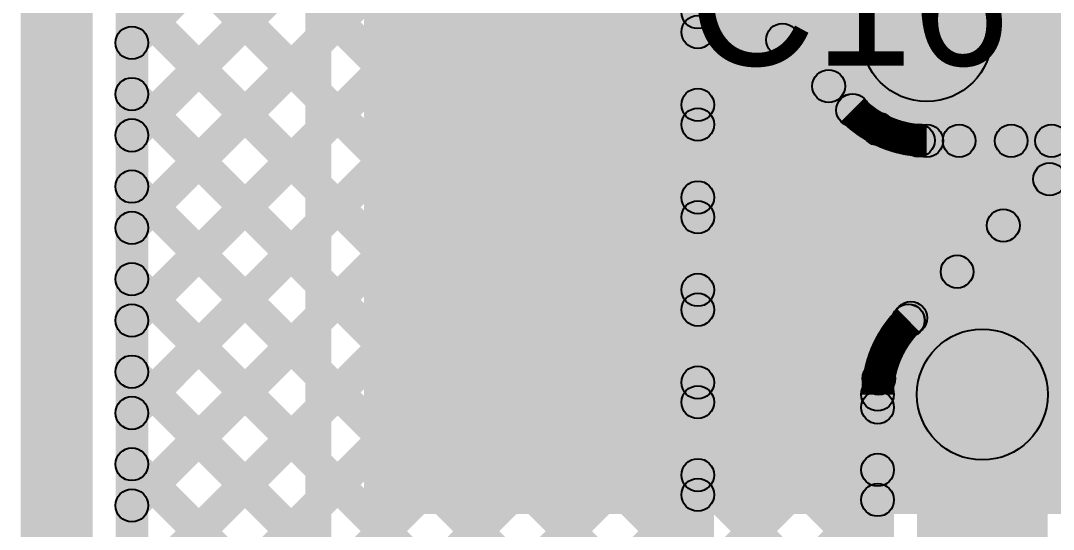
# Model space of a CAD drawing. Header units: millimetres. Extents: x -0.08 to 5.25, y -0.08 to 2.73.
# Drawn here: x 0.641 to 0.9567, y 1.1803 to 1.3357 of the extents above; entities that cross this region are included whole.
import ezdxf

# ---------------------------------------------------------------- set-up
doc = ezdxf.new("R2010")
doc.units = ezdxf.units.MM
doc.header["$MEASUREMENT"] = 0
for name, color, linetype in [('BottomLayer', 5, 'Continuous'), ('TopLayer', 1, 'Continuous'), ('TopOverlay', 2, 'Continuous')]:
    doc.layers.add(name, color=color, linetype=linetype)

msp = doc.modelspace()

# ---------------------------------------------------------------- hatches: boundary and pattern name
at = {"layer": 'BottomLayer'}
for points in [[(0.663, 0.70674), (0.641, 0.70674), (0.641, 1.646), (0.663, 1.646)], [(0.68, 0.71627), (0.67, 0.71627), (0.67, 1.42375), (0.68, 1.42375)], [(0.83586, 1.38486), (0.86414, 1.41314), (0.93214, 1.34514), (0.90386, 1.31686)], [(0.67146, 1.3946), (0.67854, 1.40168), (0.90654, 1.17368), (0.89946, 1.1666)], [(0.79267, 1.38653), (0.79975, 1.3936), (0.93081, 1.26254), (0.92374, 1.25546)], [(0.67854, 1.32541), (0.67146, 1.33249), (0.71886, 1.37988), (0.72593, 1.37281)], [(0.82386, 1.37281), (0.83094, 1.37988), (0.89888, 1.31194), (0.89181, 1.30486)], [(0.67854, 1.21228), (0.67146, 1.21935), (0.82793, 1.37581), (0.835, 1.36874)], [(0.67146, 1.36632), (0.67854, 1.37339), (0.90654, 1.14539), (0.89946, 1.13832)], [(0.67854, 1.29713), (0.67146, 1.3042), (0.733, 1.36574), (0.74008, 1.35867)], [(0.79198, 1.35894), (0.79905, 1.36601), (0.91667, 1.24839), (0.9096, 1.24132)], [(0.67854, 1.18399), (0.67146, 1.19106), (0.84207, 1.36167), (0.84914, 1.3546)], [(0.84446, 1.35221), (0.85154, 1.35928), (0.89888, 1.31194), (0.89181, 1.30486)], [(0.853, 0.54327), (0.843, 0.54327), (0.843, 1.35575), (0.853, 1.35575)], [(0.67854, 1.26885), (0.67146, 1.27592), (0.74804, 1.3525), (0.75511, 1.34543)], [(0.74985, 1.34451), (0.75692, 1.35158), (0.90654, 1.20196), (0.89946, 1.19489)], [(0.77779, 1.34485), (0.78486, 1.35192), (0.90691, 1.22987), (0.89984, 1.2228)], [(0.67854, 1.24056), (0.67146, 1.24763), (0.77423, 1.3504), (0.78131, 1.34333)], [(0.918, 1.311), (0.918, 1.351), (1.531, 1.351), (1.531, 1.311)], [(0.67854, 1.15571), (0.67146, 1.16278), (0.85621, 1.34753), (0.86329, 1.34046)], [(0.67146, 1.33804), (0.67854, 1.34511), (0.90654, 1.11711), (0.89946, 1.11004)], [(0.85154, 1.32871), (0.84446, 1.33578), (0.85621, 1.34753), (0.86329, 1.34046)], [(0.84446, 1.33474), (0.85154, 1.34181), (0.93081, 1.26254), (0.92374, 1.25546)], [(0.67854, 1.12742), (0.67146, 1.1345), (0.87036, 1.33339), (0.87743, 1.32632)], [(0.85154, 1.30043), (0.84446, 1.3075), (0.87036, 1.33339), (0.87743, 1.32632)], [(0.67854, 1.09914), (0.67146, 1.10621), (0.8845, 1.31925), (0.89157, 1.31217)], [(0.67146, 1.30975), (0.67854, 1.31682), (0.90654, 1.08882), (0.89946, 1.08175)], [(0.85154, 1.27214), (0.84446, 1.27921), (0.8845, 1.31925), (0.89157, 1.31218)], [(0.84446, 1.30646), (0.85154, 1.31353), (0.91667, 1.24839), (0.9096, 1.24132)], [(0.67854, 1.07086), (0.67146, 1.07793), (0.89969, 1.30615), (0.90676, 1.29908)], [(0.85154, 1.24386), (0.84446, 1.25093), (0.89969, 1.30615), (0.90676, 1.29908)], [(0.918, 1.294), (0.918, 1.304), (0.96756, 1.304), (0.96756, 1.294)], [(0.918, 1.294), (0.918, 1.304), (0.96756, 1.304), (0.96756, 1.294)], [(0.67854, 1.04257), (0.67146, 1.04964), (0.92436, 1.30254), (0.93143, 1.29546)], [(0.67854, 1.01429), (0.67146, 1.02136), (0.95264, 1.30254), (0.95971, 1.29546)], [(0.85154, 1.21557), (0.84446, 1.22264), (0.92436, 1.30254), (0.93143, 1.29546)], [(0.85154, 1.18729), (0.84446, 1.19436), (0.95264, 1.30254), (0.95971, 1.29546)], [(0.91192, 1.29557), (0.919, 1.30264), (0.94495, 1.27668), (0.93788, 1.26961)], [(0.91193, 1.29557), (0.919, 1.30264), (0.94496, 1.27668), (0.93788, 1.26961)], [(0.94031, 1.29546), (0.94738, 1.30254), (0.9591, 1.29082), (0.95203, 1.28375)], [(0.94031, 1.29546), (0.94738, 1.30254), (0.9591, 1.29082), (0.95203, 1.28375)], [(0.91594, 1.24059), (0.90886, 1.24766), (0.96134, 1.30014), (0.96841, 1.29306)], [(0.91594, 1.24059), (0.90886, 1.24766), (0.96134, 1.30014), (0.96841, 1.29306)], [(0.67146, 1.28147), (0.67854, 1.28854), (0.90654, 1.06054), (0.89946, 1.05347)], [(0.94914, 1.20733), (0.92086, 1.23561), (0.97339, 1.28814), (1.00167, 1.25986)], [(0.84446, 1.27817), (0.85154, 1.28524), (0.90691, 1.22987), (0.89984, 1.2228)], [(0.67146, 1.25318), (0.67854, 1.26025), (0.90654, 1.03225), (0.89946, 1.02518)], [(0.84446, 1.24989), (0.85154, 1.25696), (0.90654, 1.20196), (0.89946, 1.19489)], [(0.67146, 1.2249), (0.67854, 1.23197), (0.90654, 1.00397), (0.89946, 0.9969)], [(0.84446, 1.2216), (0.85154, 1.22868), (0.90654, 1.17368), (0.89946, 1.1666)], [(0.67854, 0.986), (0.67146, 0.99307), (0.89946, 1.22107), (0.90654, 1.214)], [(0.85154, 1.159), (0.84446, 1.16607), (0.89946, 1.22107), (0.90654, 1.214)], [(0.908, 0.56257), (0.898, 0.56257), (0.898, 1.22147), (0.908, 1.22147)], [(0.908, 0.56257), (0.898, 0.56257), (0.898, 1.22147), (0.908, 1.22147)], [(0.955, 0.56257), (0.915, 0.56257), (0.915, 1.22147), (0.955, 1.22147)], [(0.67146, 1.19661), (0.67854, 1.20369), (0.90654, 0.97569), (0.89946, 0.96861)], [(0.84446, 1.19332), (0.85154, 1.20039), (0.90654, 1.14539), (0.89946, 1.13832)], [(0.67854, 0.95772), (0.67146, 0.96479), (0.89946, 1.19279), (0.90654, 1.18572)], [(0.85154, 1.13072), (0.84446, 1.13779), (0.89946, 1.19279), (0.90654, 1.18572)]]:
    msp.add_hatch(color=5, dxfattribs=at).paths.add_polyline_path(points)
h = msp.add_hatch(color=5, dxfattribs=at)
edge = h.paths.add_edge_path()
edge.add_arc((0.918, 1.331), 0.02, 0, 360)
h = msp.add_hatch(color=5, dxfattribs=at)
edge = h.paths.add_edge_path()
edge.add_arc((0.918, 1.331), 0.02, 0, 360)
h = msp.add_hatch(color=5, dxfattribs=at)
edge = h.paths.add_edge_path()
edge.add_arc((0.848, 1.33828), 0.005, 0, 360)
h = msp.add_hatch(color=5, dxfattribs=at)
edge = h.paths.add_edge_path()
edge.add_arc((0.848, 1.33224), 0.005, 0, 360)
h = msp.add_hatch(color=5, dxfattribs=at)
edge = h.paths.add_edge_path()
edge.add_arc((0.675, 1.32895), 0.005, 0, 360)
h = msp.add_hatch(color=5, dxfattribs=at)
edge = h.paths.add_edge_path()
edge.add_arc((0.87389, 1.32985), 0.005, 0, 360)
h = msp.add_hatch(color=5, dxfattribs=at)
edge = h.paths.add_edge_path()
edge.add_arc((0.87389, 1.32985), 0.005, 0, 360)
h = msp.add_hatch(color=5, dxfattribs=at)
edge = h.paths.add_edge_path()
edge.add_arc((0.88803, 1.31571), 0.005, 0, 360)
h = msp.add_hatch(color=5, dxfattribs=at)
edge = h.paths.add_edge_path()
edge.add_arc((0.88803, 1.31571), 0.005, 0, 360)
h = msp.add_hatch(color=5, dxfattribs=at)
edge = h.paths.add_edge_path()
edge.add_arc((0.675, 1.31329), 0.005, 0, 360)
h = msp.add_hatch(color=5, dxfattribs=at)
edge = h.paths.add_edge_path()
edge.add_arc((0.848, 1.30999), 0.005, 0, 360)
h = msp.add_hatch(color=5, dxfattribs=at)
edge = h.paths.add_edge_path()
edge.add_arc((0.89534, 1.3084), 0.005, 0, 360)
h = msp.add_hatch(color=5, dxfattribs=at)
edge = h.paths.add_edge_path()
edge.add_arc((0.89534, 1.3084), 0.005, 0, 360)
h = msp.add_hatch(color=5, dxfattribs=at)
edge = h.paths.add_edge_path()
edge.add_arc((0.89534, 1.3084), 0.005, 0, 360)
h = msp.add_hatch(color=5, dxfattribs=at)
edge = h.paths.add_edge_path()
edge.add_arc((0.89534, 1.3084), 0.005, 0, 360)
h = msp.add_hatch(color=5, dxfattribs=at)
edge = h.paths.add_edge_path()
edge.add_arc((0.89537, 1.30837), 0.005, 0, 360)
h = msp.add_hatch(color=5, dxfattribs=at)
edge = h.paths.add_edge_path()
edge.add_arc((0.89537, 1.30837), 0.005, 0, 360)
h = msp.add_hatch(color=5, dxfattribs=at)
edge = h.paths.add_edge_path()
edge.add_arc((0.848, 1.30396), 0.005, 0, 360)
h = msp.add_hatch(color=5, dxfattribs=at)
edge = h.paths.add_edge_path()
edge.add_arc((0.90322, 1.30262), 0.005, 0, 360)
h = msp.add_hatch(color=5, dxfattribs=at)
edge = h.paths.add_edge_path()
edge.add_arc((0.90322, 1.30262), 0.005, 0, 360)
h = msp.add_hatch(color=5, dxfattribs=at)
edge = h.paths.add_edge_path()
edge.add_arc((0.675, 1.30067), 0.005, 0, 360)
h = msp.add_hatch(color=5, dxfattribs=at)
edge = h.paths.add_edge_path()
edge.add_arc((0.91546, 1.2991), 0.005, 0, 360)
h = msp.add_hatch(color=5, dxfattribs=at)
edge = h.paths.add_edge_path()
edge.add_arc((0.91546, 1.2991), 0.005, 0, 360)
h = msp.add_hatch(color=5, dxfattribs=at)
edge = h.paths.add_edge_path()
edge.add_arc((0.918, 1.299), 0.005, 0, 360)
h = msp.add_hatch(color=5, dxfattribs=at)
edge = h.paths.add_edge_path()
edge.add_arc((0.918, 1.299), 0.005, 0, 360)
h = msp.add_hatch(color=5, dxfattribs=at)
edge = h.paths.add_edge_path()
edge.add_arc((0.918, 1.299), 0.005, 0, 360)
h = msp.add_hatch(color=5, dxfattribs=at)
edge = h.paths.add_edge_path()
edge.add_arc((0.918, 1.299), 0.005, 0, 360)
h = msp.add_hatch(color=5, dxfattribs=at)
edge = h.paths.add_edge_path()
edge.add_arc((0.918, 1.299), 0.005, 0, 360)
h = msp.add_hatch(color=5, dxfattribs=at)
edge = h.paths.add_edge_path()
edge.add_arc((0.918, 1.299), 0.005, 0, 360)
h = msp.add_hatch(color=5, dxfattribs=at)
edge = h.paths.add_edge_path()
edge.add_arc((0.92789, 1.299), 0.005, 0, 360)
h = msp.add_hatch(color=5, dxfattribs=at)
edge = h.paths.add_edge_path()
edge.add_arc((0.92789, 1.299), 0.005, 0, 360)
h = msp.add_hatch(color=5, dxfattribs=at)
edge = h.paths.add_edge_path()
edge.add_arc((0.94385, 1.299), 0.005, 0, 360)
h = msp.add_hatch(color=5, dxfattribs=at)
edge = h.paths.add_edge_path()
edge.add_arc((0.94385, 1.299), 0.005, 0, 360)
h = msp.add_hatch(color=5, dxfattribs=at)
edge = h.paths.add_edge_path()
edge.add_arc((0.95618, 1.299), 0.005, 0, 360)
h = msp.add_hatch(color=5, dxfattribs=at)
edge = h.paths.add_edge_path()
edge.add_arc((0.95618, 1.299), 0.005, 0, 360)
h = msp.add_hatch(color=5, dxfattribs=at)
edge = h.paths.add_edge_path()
edge.add_arc((0.95556, 1.28728), 0.005, 0, 360)
h = msp.add_hatch(color=5, dxfattribs=at)
edge = h.paths.add_edge_path()
edge.add_arc((0.95556, 1.28728), 0.005, 0, 360)
h = msp.add_hatch(color=5, dxfattribs=at)
edge = h.paths.add_edge_path()
edge.add_arc((0.675, 1.285), 0.005, 0, 360)
h = msp.add_hatch(color=5, dxfattribs=at)
edge = h.paths.add_edge_path()
edge.add_arc((0.848, 1.28171), 0.005, 0, 360)
h = msp.add_hatch(color=5, dxfattribs=at)
edge = h.paths.add_edge_path()
edge.add_arc((0.848, 1.27568), 0.005, 0, 360)
h = msp.add_hatch(color=5, dxfattribs=at)
edge = h.paths.add_edge_path()
edge.add_arc((0.675, 1.27238), 0.005, 0, 360)
h = msp.add_hatch(color=5, dxfattribs=at)
edge = h.paths.add_edge_path()
edge.add_arc((0.94142, 1.27314), 0.005, 0, 360)
h = msp.add_hatch(color=5, dxfattribs=at)
edge = h.paths.add_edge_path()
edge.add_arc((0.94142, 1.27314), 0.005, 0, 360)
h = msp.add_hatch(color=5, dxfattribs=at)
edge = h.paths.add_edge_path()
edge.add_arc((0.92728, 1.259), 0.005, 0, 360)
h = msp.add_hatch(color=5, dxfattribs=at)
edge = h.paths.add_edge_path()
edge.add_arc((0.92728, 1.259), 0.005, 0, 360)
h = msp.add_hatch(color=5, dxfattribs=at)
edge = h.paths.add_edge_path()
edge.add_arc((0.675, 1.25672), 0.005, 0, 360)
h = msp.add_hatch(color=5, dxfattribs=at)
edge = h.paths.add_edge_path()
edge.add_arc((0.848, 1.25342), 0.005, 0, 360)
h = msp.add_hatch(color=5, dxfattribs=at)
edge = h.paths.add_edge_path()
edge.add_arc((0.848, 1.24739), 0.005, 0, 360)
h = msp.add_hatch(color=5, dxfattribs=at)
edge = h.paths.add_edge_path()
edge.add_arc((0.675, 1.2441), 0.005, 0, 360)
h = msp.add_hatch(color=5, dxfattribs=at)
edge = h.paths.add_edge_path()
edge.add_arc((0.91237, 1.2441), 0.005, 0, 360)
h = msp.add_hatch(color=5, dxfattribs=at)
edge = h.paths.add_edge_path()
edge.add_arc((0.91237, 1.2441), 0.005, 0, 360)
h = msp.add_hatch(color=5, dxfattribs=at)
edge = h.paths.add_edge_path()
edge.add_arc((0.9124, 1.24412), 0.005, 0, 360)
h = msp.add_hatch(color=5, dxfattribs=at)
edge = h.paths.add_edge_path()
edge.add_arc((0.9124, 1.24412), 0.005, 0, 360)
h = msp.add_hatch(color=5, dxfattribs=at)
edge = h.paths.add_edge_path()
edge.add_arc((0.9124, 1.24412), 0.005, 0, 360)
h = msp.add_hatch(color=5, dxfattribs=at)
edge = h.paths.add_edge_path()
edge.add_arc((0.9124, 1.24412), 0.005, 0, 360)
h = msp.add_hatch(color=5, dxfattribs=at)
edge = h.paths.add_edge_path()
edge.add_arc((0.91314, 1.24486), 0.005, 0, 360)
h = msp.add_hatch(color=5, dxfattribs=at)
edge = h.paths.add_edge_path()
edge.add_arc((0.91313, 1.24486), 0.005, 0, 360)
h = msp.add_hatch(color=5, dxfattribs=at)
edge = h.paths.add_edge_path()
edge.add_arc((0.935, 1.22147), 0.02, 0, 360)
h = msp.add_hatch(color=5, dxfattribs=at)
edge = h.paths.add_edge_path()
edge.add_arc((0.935, 1.22147), 0.02, 0, 360)
h = msp.add_hatch(color=5, dxfattribs=at)
edge = h.paths.add_edge_path()
edge.add_arc((0.675, 1.22843), 0.005, 0, 360)
h = msp.add_hatch(color=5, dxfattribs=at)
edge = h.paths.add_edge_path()
edge.add_arc((0.90337, 1.22634), 0.005, 0, 360)
h = msp.add_hatch(color=5, dxfattribs=at)
edge = h.paths.add_edge_path()
edge.add_arc((0.90337, 1.22634), 0.005, 0, 360)
h = msp.add_hatch(color=5, dxfattribs=at)
edge = h.paths.add_edge_path()
edge.add_arc((0.848, 1.22514), 0.005, 0, 360)
h = msp.add_hatch(color=5, dxfattribs=at)
edge = h.paths.add_edge_path()
edge.add_arc((0.903, 1.22147), 0.005, 0, 360)
h = msp.add_hatch(color=5, dxfattribs=at)
edge = h.paths.add_edge_path()
edge.add_arc((0.903, 1.22147), 0.005, 0, 360)
h = msp.add_hatch(color=5, dxfattribs=at)
edge = h.paths.add_edge_path()
edge.add_arc((0.903, 1.22147), 0.005, 0, 360)
h = msp.add_hatch(color=5, dxfattribs=at)
edge = h.paths.add_edge_path()
edge.add_arc((0.903, 1.22147), 0.005, 0, 360)
h = msp.add_hatch(color=5, dxfattribs=at)
edge = h.paths.add_edge_path()
edge.add_arc((0.903, 1.22147), 0.005, 0, 360)
h = msp.add_hatch(color=5, dxfattribs=at)
edge = h.paths.add_edge_path()
edge.add_arc((0.903, 1.22147), 0.005, 0, 360)
h = msp.add_hatch(color=5, dxfattribs=at)
edge = h.paths.add_edge_path()
edge.add_arc((0.848, 1.21911), 0.005, 0, 360)
h = msp.add_hatch(color=5, dxfattribs=at)
edge = h.paths.add_edge_path()
edge.add_arc((0.903, 1.21754), 0.005, 0, 360)
h = msp.add_hatch(color=5, dxfattribs=at)
edge = h.paths.add_edge_path()
edge.add_arc((0.903, 1.21754), 0.005, 0, 360)
h = msp.add_hatch(color=5, dxfattribs=at)
edge = h.paths.add_edge_path()
edge.add_arc((0.675, 1.21581), 0.005, 0, 360)
h = msp.add_hatch(color=5, dxfattribs=at)
edge = h.paths.add_edge_path()
edge.add_arc((0.675, 1.20015), 0.005, 0, 360)
h = msp.add_hatch(color=5, dxfattribs=at)
edge = h.paths.add_edge_path()
edge.add_arc((0.903, 1.19842), 0.005, 0, 360)
h = msp.add_hatch(color=5, dxfattribs=at)
edge = h.paths.add_edge_path()
edge.add_arc((0.903, 1.19842), 0.005, 0, 360)
h = msp.add_hatch(color=5, dxfattribs=at)
edge = h.paths.add_edge_path()
edge.add_arc((0.848, 1.19686), 0.005, 0, 360)
h = msp.add_hatch(color=5, dxfattribs=at)
edge = h.paths.add_edge_path()
edge.add_arc((0.848, 1.19082), 0.005, 0, 360)
h = msp.add_hatch(color=5, dxfattribs=at)
edge = h.paths.add_edge_path()
edge.add_arc((0.903, 1.18925), 0.005, 0, 360)
h = msp.add_hatch(color=5, dxfattribs=at)
edge = h.paths.add_edge_path()
edge.add_arc((0.903, 1.18925), 0.005, 0, 360)
h = msp.add_hatch(color=5, dxfattribs=at)
edge = h.paths.add_edge_path()
edge.add_arc((0.675, 1.18753), 0.005, 0, 360)
at = {"layer": 'TopLayer'}
for points in [[(0.736, 0.955), (0.728, 0.955), (0.728, 1.61), (0.736, 1.61)], [(0.746, 1.185), (1.01, 1.185), (1.01, 1.392), (0.746, 1.392)]]:
    msp.add_hatch(color=1, dxfattribs=at).paths.add_polyline_path(points)

# ---------------------------------------------------------------- linework, layer by layer
at = {"layer": 'BottomLayer', "const_width": 0.01}
for points in [[(0.918, 1.299, -0.199231), (0.89534, 1.3084)], [(0.918, 1.299, -0.199231), (0.89534, 1.3084)], [(0.918, 1.299, -0.198912), (0.89537, 1.30837)], [(0.918, 1.299, -0.198912), (0.89537, 1.30837)], [(0.903, 1.22147, -0.199231), (0.9124, 1.24412)], [(0.903, 1.22147, -0.199231), (0.9124, 1.24412)], [(0.903, 1.22147, -0.198912), (0.91237, 1.2441)], [(0.903, 1.22147, -0.198912), (0.91237, 1.2441)]]:
    msp.add_lwpolyline(points, format="xyb", dxfattribs=at)
at = {"layer": 'BottomLayer'}
for centre, radius in [((0.918, 1.331), 0.02), ((0.918, 1.331), 0.02), ((0.848, 1.33828), 0.005), ((0.848, 1.33224), 0.005), ((0.675, 1.32895), 0.005), ((0.87389, 1.32985), 0.005), ((0.87389, 1.32985), 0.005), ((0.88803, 1.31571), 0.005), ((0.88803, 1.31571), 0.005), ((0.675, 1.31329), 0.005), ((0.848, 1.30999), 0.005), ((0.89534, 1.3084), 0.005), ((0.89534, 1.3084), 0.005), ((0.89534, 1.3084), 0.005), ((0.89534, 1.3084), 0.005), ((0.89537, 1.30837), 0.005), ((0.89537, 1.30837), 0.005), ((0.848, 1.30396), 0.005), ((0.90322, 1.30262), 0.005), ((0.90322, 1.30262), 0.005), ((0.675, 1.30067), 0.005), ((0.91546, 1.2991), 0.005), ((0.91546, 1.2991), 0.005), ((0.918, 1.299), 0.005), ((0.918, 1.299), 0.005), ((0.918, 1.299), 0.005), ((0.918, 1.299), 0.005), ((0.918, 1.299), 0.005), ((0.918, 1.299), 0.005), ((0.92789, 1.299), 0.005), ((0.92789, 1.299), 0.005), ((0.94385, 1.299), 0.005), ((0.94385, 1.299), 0.005), ((0.95618, 1.299), 0.005), ((0.95618, 1.299), 0.005), ((0.95556, 1.28728), 0.005), ((0.95556, 1.28728), 0.005), ((0.675, 1.285), 0.005), ((0.848, 1.28171), 0.005), ((0.848, 1.27568), 0.005), ((0.675, 1.27238), 0.005), ((0.94142, 1.27314), 0.005), ((0.94142, 1.27314), 0.005), ((0.92728, 1.259), 0.005), ((0.92728, 1.259), 0.005), ((0.675, 1.25672), 0.005), ((0.848, 1.25342), 0.005), ((0.848, 1.24739), 0.005), ((0.675, 1.2441), 0.005), ((0.91237, 1.2441), 0.005), ((0.91237, 1.2441), 0.005), ((0.9124, 1.24412), 0.005), ((0.9124, 1.24412), 0.005), ((0.9124, 1.24412), 0.005), ((0.9124, 1.24412), 0.005), ((0.91313, 1.24486), 0.005), ((0.91314, 1.24486), 0.005), ((0.935, 1.22147), 0.02), ((0.935, 1.22147), 0.02), ((0.675, 1.22843), 0.005), ((0.90337, 1.22634), 0.005), ((0.90337, 1.22634), 0.005), ((0.848, 1.22514), 0.005), ((0.903, 1.22147), 0.005), ((0.903, 1.22147), 0.005), ((0.903, 1.22147), 0.005), ((0.903, 1.22147), 0.005), ((0.903, 1.22147), 0.005), ((0.903, 1.22147), 0.005), ((0.848, 1.21911), 0.005), ((0.903, 1.21754), 0.005), ((0.903, 1.21754), 0.005), ((0.675, 1.21581), 0.005), ((0.675, 1.20015), 0.005), ((0.903, 1.19842), 0.005), ((0.903, 1.19842), 0.005), ((0.848, 1.19686), 0.005), ((0.848, 1.19082), 0.005), ((0.903, 1.18925), 0.005), ((0.903, 1.18925), 0.005), ((0.675, 1.18753), 0.005)]:
    msp.add_circle(centre, radius, dxfattribs=at)

# ---------------------------------------------------------------- texts
at = {"layer": 'TopOverlay'}
msp.add_text('C16', height=0.04, dxfattribs=at).set_placement((0.84524, 1.32201))

doc.saveas('drawing.dxf')
